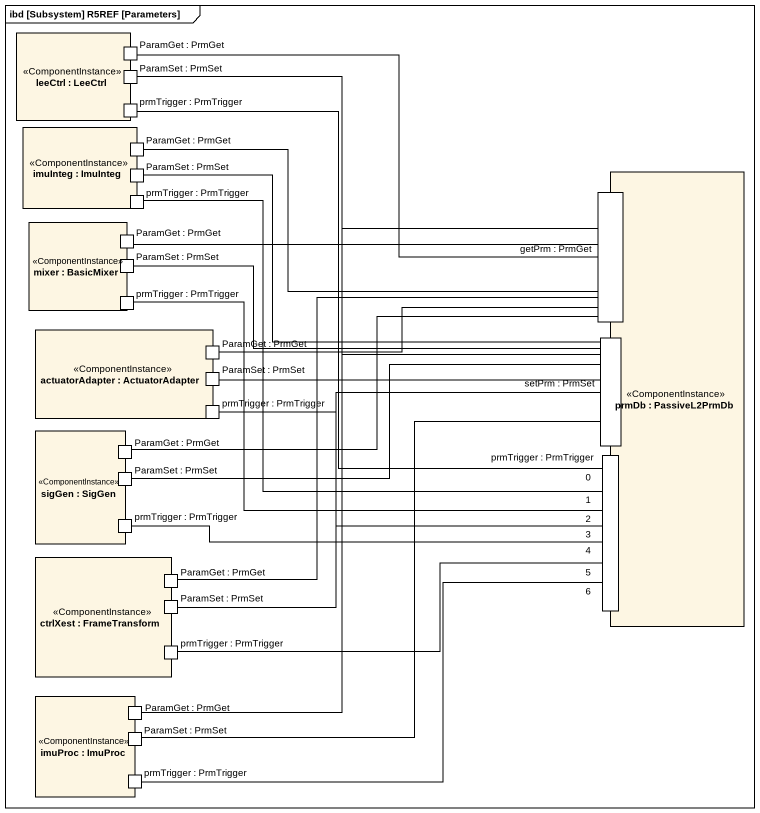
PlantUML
@startuml
mainframe ibd [Subsystem] R5REF [Parameters]
rectangle "leeCtrl : LeeCtrl" as leeCtrl <<ComponentInstance>> {
  port "ParamGet : PrmGet" as ParamGet_PrmGet
  port "ParamSet : PrmSet" as ParamSet_PrmSet
  port "prmTrigger : PrmTrigger" as prmTrigger_PrmTrigger
}
rectangle "imuInteg : ImuInteg" as imuInteg <<ComponentInstance>> {
  port "ParamGet : PrmGet" as ParamGet_PrmGet_2
  port "ParamSet : PrmSet" as ParamSet_PrmSet_2
  port "prmTrigger : PrmTrigger" as prmTrigger_PrmTrigger_2
}
rectangle "prmDb : PassiveL2PrmDb" as prmDb <<ComponentInstance>> {
  port "getPrm : PrmGet" as getPrm_PrmGet
  port "setPrm : PrmSet" as setPrm_PrmSet
  port "prmTrigger : PrmTrigger" as prmTrigger_PrmTrigger_5
}
rectangle "mixer : BasicMixer" as mixer <<ComponentInstance>> {
  port "ParamGet : PrmGet" as ParamGet_PrmGet_3
  port "ParamSet : PrmSet" as ParamSet_PrmSet_3
  port "prmTrigger : PrmTrigger" as prmTrigger_PrmTrigger_3
}
rectangle "actuatorAdapter : ActuatorAdapter" as actuatorAdapter <<ComponentInstance>> {
  port "ParamGet : PrmGet" as ParamGet_PrmGet_4
  port "ParamSet : PrmSet" as ParamSet_PrmSet_4
  port "prmTrigger : PrmTrigger" as prmTrigger_PrmTrigger_4
}
rectangle "sigGen : SigGen" as sigGen <<ComponentInstance>> {
  port "ParamGet : PrmGet" as ParamGet_PrmGet_5
  port "ParamSet : PrmSet" as ParamSet_PrmSet_5
  port "prmTrigger : PrmTrigger" as prmTrigger_PrmTrigger_6
}
rectangle "ctrlXest : FrameTransform" as ctrlXest <<ComponentInstance>> {
  port "ParamGet : PrmGet" as ParamGet_PrmGet_6
  port "ParamSet : PrmSet" as ParamSet_PrmSet_6
  port "prmTrigger : PrmTrigger" as prmTrigger_PrmTrigger_7
}
rectangle "imuProc : ImuProc" as imuProc <<ComponentInstance>> {
  port "ParamGet : PrmGet" as ParamGet_PrmGet_7
  port "ParamSet : PrmSet" as ParamSet_PrmSet_7
  port "prmTrigger : PrmTrigger" as prmTrigger_PrmTrigger_8
}
prmTrigger_PrmTrigger_2 -- "1" prmTrigger_PrmTrigger_5
getPrm_PrmGet -left- ParamGet_PrmGet
getPrm_PrmGet -left- ParamGet_PrmGet_2
getPrm_PrmGet -left- ParamGet_PrmGet_3
getPrm_PrmGet -left- ParamGet_PrmGet_4
getPrm_PrmGet -left- ParamGet_PrmGet_5
getPrm_PrmGet -- ParamGet_PrmGet_6
prmTrigger_PrmTrigger_3 -right- "2" prmTrigger_PrmTrigger_5
setPrm_PrmSet -up- ParamSet_PrmSet
setPrm_PrmSet -left- ParamSet_PrmSet_2
setPrm_PrmSet -left- ParamSet_PrmSet_3
setPrm_PrmSet -left- ParamSet_PrmSet_4
setPrm_PrmSet -left- ParamSet_PrmSet_5
setPrm_PrmSet -left- ParamSet_PrmSet_6
setPrm_PrmSet -- ParamSet_PrmSet_7
prmTrigger_PrmTrigger_4 -right- "3" prmTrigger_PrmTrigger_5
prmTrigger_PrmTrigger_5 "0" -up- prmTrigger_PrmTrigger
prmTrigger_PrmTrigger_5 "5" -left- prmTrigger_PrmTrigger_7
prmTrigger_PrmTrigger_6 -right- "4" prmTrigger_PrmTrigger_5
ParamGet_PrmGet_7 -up- getPrm_PrmGet
prmTrigger_PrmTrigger_8 -right- "6" prmTrigger_PrmTrigger_5
@enduml
